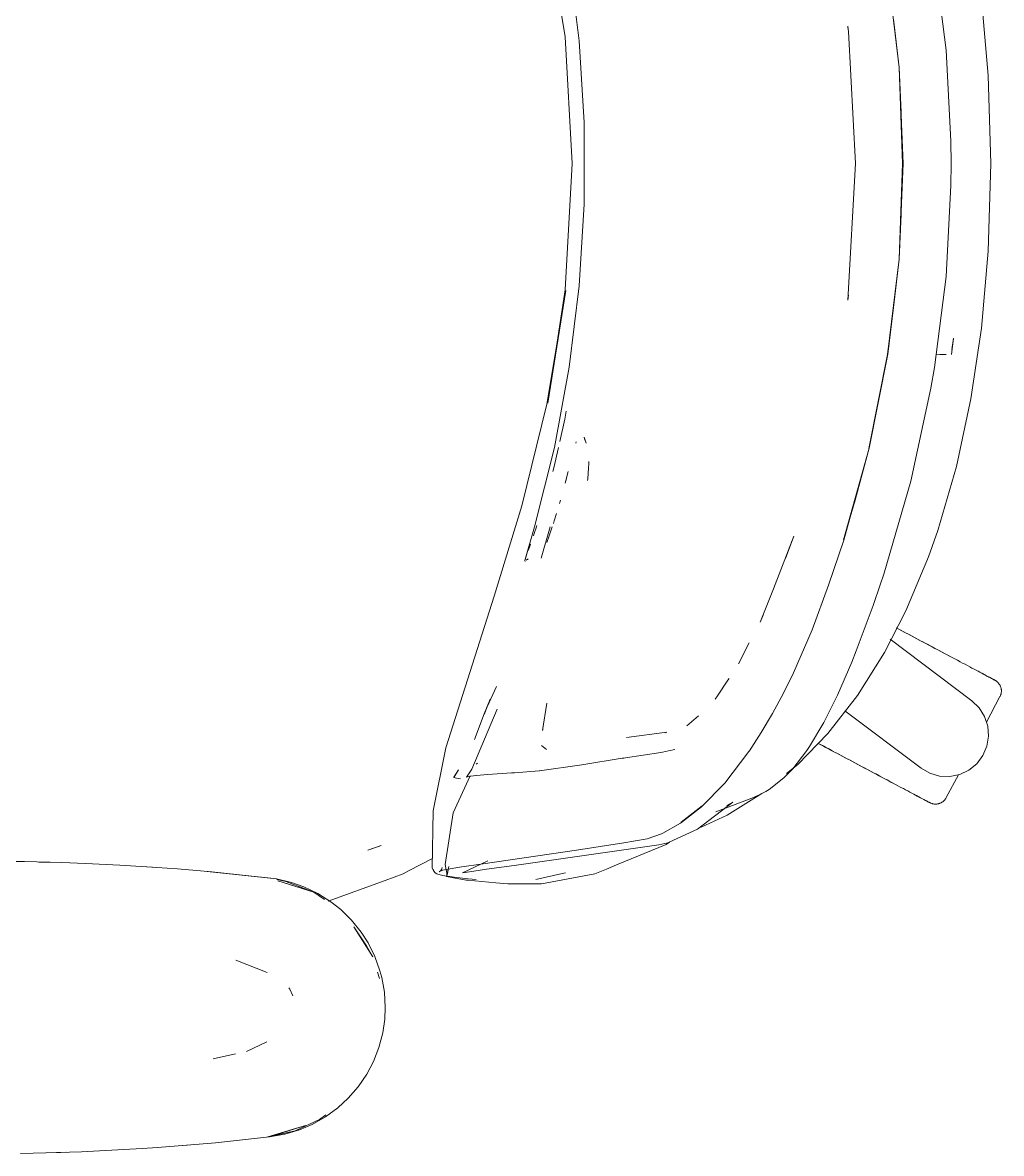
# Model space of a CAD drawing. Header units: millimetres. Extents: x 155927 to 326028, y -36033 to 97293.
# Drawn here: x 198889 to 199213.5, y 33223.7 to 33598.7 of the extents above; entities that cross this region are included whole.
import ezdxf

# ---------------------------------------------------------------- set-up
doc = ezdxf.new("R2010")
doc.units = ezdxf.units.MM
doc.header["$MEASUREMENT"] = 0
doc.layers.add('G-IMPT', color=8, linetype='CONTINUOUS', lineweight=9)
doc.layers.add('I-FURN', color=8, linetype='CONTINUOUS', lineweight=9)

msp = doc.modelspace()

# ---------------------------------------------------------------- linework, layer by layer
at = {"layer": 'G-IMPT'}
for p, q in [((199062.81, 33631.94), (199068.8, 33594.03)), ((199070.2, 33619.59), (199073.5, 33592.67)), ((199195.12, 33589.55), (199191.3, 33619.72)), ((199179.59, 33583.86), (199175.76, 33615.45)), ((199179.55, 33583.81), (199175.77, 33615.37)), ((199206.85, 33606.75), (199209.11, 33581.18)), ((199162.55, 33597.32), (199162.59, 33597.07)), ((199162.83, 33595.77), (199162.56, 33597.54)), ((199162.83, 33595.77), (199162.59, 33597.07)), ((199179.55, 33583.81), (199177.71, 33599.89)), ((199068.8, 33594.03), (199071.16, 33552.04)), ((199075.15, 33565.6), (199073.5, 33592.67)), ((199165.15, 33552.04), (199162.83, 33595.77)), ((199165.1, 33552.04), (199162.83, 33595.77)), ((199196.73, 33559.35), (199195.12, 33589.55)), ((199180.23, 33568.92), (199179.55, 33583.81)), ((199179.55, 33583.81), (199180.69, 33552.04)), ((199179.59, 33583.86), (199180.92, 33552.04)), ((199209.11, 33581.18), (199209.96, 33552.04)), ((199180.23, 33568.92), (199180.69, 33552.04)), ((199075.15, 33565.6), (199075.15, 33538.48)), ((199196.73, 33559.35), (199196.83, 33552.04)), ((199068.8, 33510.05), (199071.16, 33552.04)), ((199165.1, 33552.04), (199162.6, 33506.7)), ((199179.55, 33520.26), (199180.69, 33552.04)), ((199180.92, 33552.04), (199179.59, 33520.22)), ((199180.23, 33535.15), (199180.69, 33552.04)), ((199196.73, 33544.73), (199196.83, 33552.04)), ((199209.96, 33552.04), (199209.11, 33522.9)), ((199196.73, 33544.73), (199195.12, 33514.52)), ((199075.15, 33538.48), (199073.5, 33511.41)), ((199179.55, 33520.26), (199180.23, 33535.15)), ((199209.11, 33522.9), (199206.85, 33497.33)), ((199179.59, 33520.22), (199175.76, 33488.63)), ((199179.55, 33520.26), (199175.77, 33488.71)), ((199177.71, 33504.18), (199179.55, 33520.26)), ((199195.12, 33514.52), (199191.3, 33484.35)), ((199068.8, 33510.05), (199063.07, 33472.51)), ((199070.2, 33484.49), (199073.5, 33511.41)), ((199062.81, 33472.14), (199069.06, 33509.88)), ((199069.06, 33509.88), (199063.07, 33472.51)), ((199162.55, 33506.76), (199162.59, 33507.01)), ((199162.83, 33508.31), (199162.59, 33507.01)), ((199162.6, 33506.7), (199162.83, 33508.31)), ((199177.71, 33504.18), (199175.77, 33488.71)), ((199206.85, 33497.33), (199203.36, 33473.91)), ((199196.95, 33488.62), (199197.6, 33494.04)), ((199197.03, 33490.27), (199197.6, 33494.04)), ((199175.77, 33488.71), (199169.55, 33457.46)), ((199169.55, 33457.46), (199175.76, 33488.63)), ((199175.77, 33488.71), (199172.67, 33472.6)), ((199191.85, 33488.71), (199193.1, 33488.67)), ((199195.19, 33488.59), (199193.1, 33488.67)), ((199195.19, 33488.59), (199195.08, 33488.59)), ((199065.27, 33457.82), (199070.2, 33484.49)), ((199191.3, 33484.35), (199190.12, 33477.43)), ((199190.12, 33477.43), (199183.45, 33446.64)), ((199169.59, 33457.58), (199172.67, 33472.6)), ((199198.55, 33451.54), (199203.36, 33473.91)), ((199054.49, 33438.45), (199062.81, 33472.14)), ((199069.22, 33469.86), (199068.75, 33467.23)), ((199068.75, 33467.23), (199067.04, 33459.81)), ((199065.27, 33457.82), (199058.72, 33431.5)), ((199066.59, 33457.84), (199065.04, 33451.08)), ((199072.49, 33459.63), (199072.35, 33459.21)), ((199075.16, 33461.23), (199075.84, 33459.28)), ((199075.16, 33461.23), (199075.37, 33460.18)), ((199169.59, 33457.58), (199161.17, 33427.17)), ((199169.59, 33457.58), (199161.21, 33427.08)), ((199164.94, 33440.33), (199169.59, 33457.58)), ((199065.04, 33451.08), (199064.7, 33449.8)), ((199076.59, 33451.06), (199076.31, 33447.36)), ((199076.59, 33451.06), (199076.69, 33452.43)), ((199076.69, 33453.13), (199076.69, 33452.43)), ((199192.37, 33430.3), (199198.55, 33451.54)), ((199068.89, 33446), (199069.89, 33449.86)), ((199068.89, 33446), (199069.28, 33447.53)), ((199076.31, 33447.36), (199076.28, 33446.87)), ((199174.51, 33415.82), (199183.45, 33446.64)), ((199066.98, 33439.21), (199067.31, 33440.33)), ((199164.94, 33440.33), (199161.17, 33427.17)), ((199054.49, 33438.45), (199045.31, 33408.48)), ((199065.2, 33433.42), (199065.99, 33435.92)), ((199058.72, 33431.5), (199055.45, 33420.28)), ((199058.72, 33431.5), (199055.61, 33420.68)), ((199058.72, 33431.5), (199055.66, 33420.97)), ((199059.35, 33431.5), (199058.62, 33429.28)), ((199059.35, 33431.5), (199059.5, 33431.96)), ((199063.92, 33431.51), (199060.88, 33421.08)), ((199063.81, 33429.21), (199064.58, 33431.51)), ((199064.96, 33432.64), (199065.2, 33433.42)), ((199058.33, 33428.48), (199058.62, 33429.28)), ((199062.79, 33426.33), (199063.55, 33428.49)), ((199063.81, 33429.21), (199063.55, 33428.49)), ((199144.61, 33428.42), (199137.9, 33410.97)), ((199144.61, 33428.42), (199141.89, 33420.99)), ((199189.3, 33421.57), (199192.37, 33430.3)), ((199057, 33424.75), (199056.6, 33423.68)), ((199057.34, 33425.72), (199057, 33424.75)), ((199156.2, 33412.17), (199161.21, 33427.08)), ((199055.45, 33420.28), (199055.59, 33420.04)), ((199055.66, 33420.97), (199055.61, 33420.68)), ((199056.54, 33420.82), (199055.93, 33420.43)), ((199056.54, 33420.82), (199056.33, 33420.67)), ((199189.3, 33421.57), (199181.78, 33403.59)), ((199174.51, 33415.82), (199173.31, 33412.21)), ((199137.24, 33409.25), (199133.51, 33399.92)), ((199137.9, 33410.97), (199137.24, 33409.25)), ((199156.2, 33412.17), (199150.74, 33397.29)), ((199170.97, 33405.39), (199173.31, 33412.21)), ((199045.31, 33408.48), (199029.32, 33358.24)), ((199170.97, 33405.39), (199165.37, 33390.31)), ((199133.51, 33399.92), (199134.51, 33402.16)), ((199181.78, 33403.59), (199174.69, 33389.82)), ((199150.74, 33397.29), (199144.57, 33383.06)), ((199126.34, 33386.08), (199129.88, 33393.06)), ((199163.89, 33386.63), (199165.37, 33390.31)), ((199159.12, 33375.68), (199163.89, 33386.63)), ((199174.69, 33389.82), (199165.72, 33375.52)), ((199141.18, 33376.33), (199144.57, 33383.06)), ((199119.31, 33375.48), (199122.81, 33380.61)), ((199122.81, 33380.61), (199123.2, 33381.19)), ((199043.02, 33371.8), (199046.07, 33378.51)), ((199119.31, 33375.48), (199118.56, 33374.37)), ((199141.18, 33376.33), (199137.61, 33369.54)), ((199154.9, 33367.22), (199158.9, 33375.23)), ((199165.72, 33375.52), (199155.91, 33362.92)), ((199159.12, 33375.68), (199158.9, 33375.23)), ((199041.99, 33369.22), (199044.02, 33374.34)), ((199044.02, 33374.32), (199041.99, 33369.22)), ((199042, 33369.42), (199044.02, 33374.32)), ((199061.35, 33363.89), (199062.75, 33373.05)), ((199037.86, 33351.08), (199046.3, 33371.06)), ((199042, 33369.42), (199038.75, 33360.95)), ((199113.04, 33368.84), (199109.13, 33365.51)), ((199133.84, 33363.31), (199137.61, 33369.54)), ((199061.35, 33363.89), (199061.4, 33364.24)), ((199154.59, 33366.62), (199149.86, 33358.63)), ((199154.9, 33367.22), (199154.59, 33366.62)), ((199089.19, 33361.56), (199102.54, 33363.34)), ((199102.54, 33363.34), (199102.07, 33363.2)), ((199133.84, 33363.31), (199129.96, 33357.22)), ((199145.95, 33352.63), (199155.91, 33362.92)), ((199025.13, 33337.28), (199029.32, 33358.24)), ((199061, 33358.94), (199062.64, 33357.66)), ((199088.89, 33354.88), (199100.61, 33356.69)), ((199100.61, 33356.69), (199101.08, 33356.76)), ((199103.06, 33357.18), (199101.08, 33356.76)), ((199105.23, 33357.64), (199103.06, 33357.18)), ((199121.77, 33346.52), (199129.79, 33356.96)), ((199129.96, 33357.22), (199129.79, 33356.96)), ((199144.28, 33351.21), (199149, 33357.34)), ((199149, 33357.34), (199149.86, 33358.63)), ((199039.31, 33352.8), (199039.75, 33353.07)), ((199074.41, 33352.6), (199060.34, 33350.56)), ((199074.41, 33352.6), (199087.77, 33354.71)), ((199087.77, 33354.71), (199088.28, 33354.79)), ((199088.89, 33354.88), (199088.28, 33354.79)), ((199145.95, 33352.63), (199142.28, 33349.63)), ((199031.76, 33336.58), (199037.37, 33348.93)), ((199031.9, 33348.41), (199033.49, 33350.87)), ((199033.49, 33350.87), (199031.96, 33348.39)), ((199031.96, 33348.39), (199033.45, 33350.86)), ((199036.1, 33348.41), (199037.86, 33351.08)), ((199039.22, 33349), (199036.84, 33348.7)), ((199039.22, 33349), (199039.3, 33349.01)), ((199043.17, 33349.3), (199039.3, 33349.01)), ((199051.03, 33349.86), (199043.17, 33349.3)), ((199052.02, 33349.94), (199051.03, 33349.86)), ((199060.26, 33350.55), (199052.02, 33349.94)), ((199060.26, 33350.55), (199060.34, 33350.56)), ((199141.39, 33348.18), (199144.28, 33351.21)), ((199031.9, 33348.41), (199031.96, 33348.39)), ((199032.83, 33348.11), (199031.96, 33348.39)), ((199034.19, 33347.94), (199032.83, 33348.11)), ((199036.82, 33348.7), (199036.1, 33348.41)), ((199036.82, 33348.7), (199036.84, 33348.7)), ((199121.77, 33346.52), (199114.03, 33338.62)), ((199136.52, 33344.32), (199141.39, 33348.18)), ((199118.82, 33336.95), (199130.72, 33341.46)), ((199122.58, 33335.89), (199134.03, 33343.01)), ((199132.95, 33342.53), (199130.72, 33341.46)), ((199135.39, 33343.7), (199132.95, 33342.53)), ((199136.52, 33344.32), (199135.39, 33343.7)), ((199107.07, 33333.2), (199114.03, 33338.62)), ((199114.24, 33338.93), (199107.29, 33333.53)), ((199114.24, 33338.93), (199110.67, 33336.12)), ((199124.47, 33340.18), (199112.77, 33331.24)), ((199124.47, 33340.18), (199122.44, 33339.02)), ((199025.13, 33337.28), (199024.74, 33318.3)), ((199031.76, 33336.58), (199029.04, 33319.53)), ((199107.29, 33333.53), (199110.67, 33336.12)), ((199113.95, 33331.91), (199122.58, 33335.89)), ((199107.07, 33333.2), (199101.23, 33329.92)), ((199106.25, 33328.2), (199112.77, 33331.24)), ((199072.58, 33324.26), (199088.35, 33326.65)), ((199096.02, 33327.95), (199088.35, 33326.65)), ((199096.02, 33327.95), (199100.81, 33329.7)), ((199099.89, 33325.99), (199102.88, 33326.63)), ((199101.23, 33329.92), (199100.81, 33329.7)), ((199103.49, 33326.92), (199102.32, 33326.15)), ((199106.25, 33328.2), (199102.88, 33326.63)), ((199007.87, 33325.82), (199003.4, 33324.19)), ((199003.4, 33324.19), (199007.28, 33325.56)), ((199007.87, 33325.82), (199007.28, 33325.56)), ((199041.71, 33319.7), (199072.58, 33324.26)), ((199052.67, 33319.31), (199099.89, 33325.99)), ((199102.32, 33326.15), (199085.87, 33319.35)), ((198889.64, 33320.44), (198884.17, 33320.52)), ((198889.64, 33320.44), (198901.95, 33320.15)), ((198896.42, 33320.31), (198894.34, 33320.31)), ((198898.08, 33320.23), (198896.42, 33320.31)), ((198909.83, 33319.85), (198901.95, 33320.15)), ((198909.83, 33319.85), (198921.14, 33319.32)), ((198930.01, 33318.75), (198921.14, 33319.32)), ((198930.01, 33318.75), (198940.29, 33318.03)), ((199024.81, 33321.49), (199016.9, 33317.34)), ((199029.73, 33315.95), (199029.04, 33319.53)), ((199030.22, 33318.82), (199029.49, 33315.54)), ((199030.22, 33318.82), (199029.73, 33315.95)), ((199033.86, 33318.59), (199041.71, 33319.7)), ((199034.83, 33316.68), (199043.23, 33320.67)), ((199052.67, 33319.31), (199042.01, 33317.87)), ((199085.87, 33319.35), (199082.51, 33317.96)), ((198932.05, 33318.62), (198930.15, 33318.71)), ((198932.05, 33318.62), (198933.47, 33318.49)), ((198951.69, 33317.04), (198940.29, 33318.03)), ((198973.13, 33314.69), (198950.17, 33317.14)), ((198950.17, 33317.14), (198970.31, 33315.02)), ((198973.13, 33314.69), (198951.69, 33317.04)), ((198973.13, 33314.69), (198970.31, 33315.02)), ((199009.17, 33314.23), (199015.14, 33316.42)), ((199016.9, 33317.34), (199015.14, 33316.42)), ((199024.74, 33318.3), (199025.35, 33317.26)), ((199025.22, 33317.88), (199025.35, 33317.26)), ((199025.22, 33317.88), (199025.33, 33317.34)), ((199025.35, 33317.26), (199025.33, 33317.34)), ((199025.72, 33316.76), (199025.35, 33317.26)), ((199026.26, 33316.44), (199025.72, 33316.76)), ((199026.26, 33316.44), (199028.12, 33315.89)), ((199028.21, 33317.65), (199027.11, 33317.09)), ((199027.61, 33317.49), (199027.11, 33317.09)), ((199027.59, 33317.48), (199033.86, 33318.59)), ((199028.21, 33317.65), (199027.59, 33317.48)), ((199027.61, 33317.49), (199027.93, 33318.03)), ((199028.01, 33318.53), (199027.93, 33318.03)), ((199031.4, 33315.36), (199028.12, 33315.89)), ((199031.81, 33315.1), (199029.49, 33315.54)), ((199031.4, 33315.36), (199032.02, 33315.28)), ((199036.06, 33314.29), (199031.81, 33315.1)), ((199032.02, 33315.28), (199036.7, 33314.76)), ((199034.83, 33316.68), (199035.69, 33316.82)), ((199040.71, 33317.66), (199035.69, 33316.82)), ((199040.71, 33317.66), (199042.01, 33317.87)), ((199059.09, 33314.54), (199068.39, 33316.58)), ((199060.95, 33313.13), (199078.65, 33316.37)), ((199068.39, 33316.58), (199068.97, 33316.73)), ((199078.65, 33316.37), (199082.51, 33317.96)), ((198973.13, 33314.69), (198978.09, 33313.53)), ((198973.2, 33314.47), (198976.26, 33313.89)), ((198985.48, 33310.29), (198973.63, 33314.1)), ((198982.77, 33311.19), (198973.63, 33314.1)), ((198976.26, 33313.89), (198985.48, 33310.29)), ((198982.22, 33312.08), (198978.09, 33313.53)), ((198986.8, 33309.89), (198982.22, 33312.08)), ((198990.23, 33307.28), (199009.17, 33314.23)), ((199036.53, 33314.25), (199036.06, 33314.29)), ((199036.53, 33314.25), (199045.86, 33313.44)), ((199036.7, 33314.76), (199039.29, 33314.55)), ((199045.86, 33313.44), (199049.81, 33313.1)), ((199053.98, 33313.1), (199049.81, 33313.1)), ((199060.95, 33313.13), (199053.98, 33313.1)), ((198985.48, 33310.29), (198982.77, 33311.19)), ((198985.48, 33310.29), (198989.06, 33307.87)), ((198986.8, 33309.89), (198991.13, 33307.16)), ((198994.44, 33304.54), (198991.13, 33307.16)), ((198998.04, 33300.99), (198994.44, 33304.54)), ((198998.04, 33300.99), (199001.23, 33297.02)), ((199005.09, 33288.86), (198998.77, 33298.81)), ((199002.93, 33292.54), (198998.77, 33298.81)), ((199003.5, 33293.47), (199001.23, 33297.02)), ((199005.09, 33288.86), (199002.93, 33292.54)), ((199005.74, 33288.96), (199003.5, 33293.47)), ((199005.74, 33288.96), (199007.45, 33284.19)), ((198959.61, 33287.79), (198970.03, 33283.64)), ((199006.65, 33283.75), (199007.27, 33281.72)), ((199008.01, 33282.06), (199007.45, 33284.19)), ((199008.89, 33277.11), (199008.01, 33282.06)), ((198977.56, 33278.12), (198977.26, 33278.57)), ((198978.57, 33275.9), (198977.56, 33278.12)), ((199009.19, 33272.07), (199008.89, 33277.11)), ((199009.19, 33272.07), (199009.02, 33268.22)), ((199008.37, 33263.71), (199009.02, 33268.22)), ((199008.37, 33263.71), (199007.11, 33258.84)), ((198969.94, 33260.69), (198963.16, 33257.43)), ((199005.27, 33254.13), (199007.11, 33258.84)), ((198952.11, 33255.09), (198959.54, 33256.66)), ((199003.08, 33249.97), (199005.27, 33254.13)), ((199003.08, 33249.97), (199000.25, 33245.8)), ((199000.25, 33245.8), (198996.93, 33241.97)), ((198993.49, 33238.8), (198996.93, 33241.97)), ((198989.45, 33236.5), (198987.34, 33234.9)), ((198993.49, 33238.8), (198989.41, 33235.81)), ((198970.31, 33229.12), (198982.77, 33232.95)), ((198982.77, 33232.95), (198973.63, 33230.04)), ((198979.28, 33231.16), (198987.34, 33234.9)), ((198984.97, 33233.29), (198980.73, 33231.48)), ((198984.97, 33233.29), (198989.41, 33235.81)), ((198952.9, 33227.21), (198970.82, 33229.12)), ((198970.31, 33229.12), (198973.63, 33230.04)), ((198970.82, 33229.12), (198975.87, 33230.02)), ((198979.28, 33231.16), (198970.88, 33229.25)), ((198980.73, 33231.48), (198975.87, 33230.02)), ((198928.62, 33225.29), (198914.48, 33224.48)), ((198933.71, 33225.62), (198928.62, 33225.29)), ((198933.71, 33225.62), (198948.77, 33226.87)), ((198941.89, 33226.27), (198943.57, 33226.44)), ((198948.77, 33226.87), (198952.9, 33227.21)), ((198888.28, 33223.68), (198896.7, 33223.84)), ((198908.46, 33224.23), (198896.7, 33223.84)), ((198901.64, 33223.98), (198900.14, 33223.97)), ((198903.57, 33224.09), (198901.64, 33223.98)), ((198908.46, 33224.23), (198914.48, 33224.48))]:
    msp.add_line(p, q, dxfattribs=at)
at = {"layer": 'I-FURN'}
for p, q in [((199179.51, 33397.53), (199178.55, 33398.04)), ((199178.99, 33397.81), (199179.96, 33397.29)), ((199180.48, 33397.01), (199179.51, 33397.53)), ((199176.62, 33394.18), (199203.68, 33373.79)), ((199179.96, 33397.29), (199180.94, 33396.77)), ((199181.47, 33396.49), (199180.48, 33397.01)), ((199180.94, 33396.77), (199181.92, 33396.25)), ((199182.46, 33395.96), (199181.47, 33396.49)), ((199181.92, 33396.25), (199182.92, 33395.72)), ((199183.46, 33395.43), (199182.46, 33395.96)), ((199182.92, 33395.72), (199183.92, 33395.19)), ((199184.46, 33394.9), (199183.46, 33395.43)), ((199183.92, 33395.19), (199184.92, 33394.65)), ((199185.46, 33394.36), (199184.46, 33394.9)), ((199184.92, 33394.65), (199185.92, 33394.12)), ((199186.47, 33393.83), (199185.46, 33394.36)), ((199185.92, 33394.12), (199186.93, 33393.58)), ((199187.47, 33393.3), (199186.47, 33393.83)), ((199186.93, 33393.58), (199187.93, 33393.05)), ((199188.47, 33392.76), (199187.47, 33393.3)), ((199187.93, 33393.05), (199188.93, 33392.52)), ((199189.47, 33392.23), (199188.47, 33392.76)), ((199188.93, 33392.52), (199189.93, 33391.99)), ((199190.47, 33391.7), (199189.47, 33392.23)), ((199189.93, 33391.99), (199190.92, 33391.46)), ((199191.45, 33391.18), (199190.47, 33391.7)), ((199190.92, 33391.46), (199191.91, 33390.94)), ((199192.43, 33390.66), (199191.45, 33391.18)), ((199191.91, 33390.94), (199192.88, 33390.42)), ((199193.4, 33390.14), (199192.43, 33390.66)), ((199192.88, 33390.42), (199193.84, 33389.91)), ((199194.36, 33389.63), (199193.4, 33390.14)), ((199193.84, 33389.91), (199194.8, 33389.4)), ((199195.3, 33389.13), (199194.36, 33389.63)), ((199194.8, 33389.4), (199195.73, 33388.9)), ((199196.23, 33388.64), (199195.3, 33389.13)), ((199195.73, 33388.9), (199196.66, 33388.41)), ((199197.15, 33388.15), (199196.23, 33388.64)), ((199196.66, 33388.41), (199197.56, 33387.93)), ((199198.04, 33387.67), (199197.15, 33388.15)), ((199198.92, 33387.21), (199198.04, 33387.67)), ((199199.78, 33386.75), (199198.92, 33387.21)), ((199200.61, 33386.31), (199199.78, 33386.75)), ((199201.42, 33385.88), (199200.61, 33386.31)), ((199202.21, 33385.46), (199201.42, 33385.88)), ((199202.97, 33385.05), (199202.21, 33385.46)), ((199203.71, 33384.66), (199202.97, 33385.05)), ((199204.42, 33384.29), (199203.71, 33384.66)), ((199205.09, 33383.93), (199204.42, 33384.29)), ((199205.74, 33383.58), (199205.09, 33383.93)), ((199206.36, 33383.25), (199205.74, 33383.58)), ((199206.94, 33382.94), (199206.36, 33383.25)), ((199206.63, 33383.11), (199207.2, 33382.81)), ((199207.49, 33382.65), (199206.94, 33382.94)), ((199207.2, 33382.81), (199207.73, 33382.52)), ((199208.01, 33382.37), (199207.49, 33382.65)), ((199207.73, 33382.52), (199208.24, 33382.25)), ((199208.49, 33382.12), (199208.01, 33382.37)), ((199208.24, 33382.25), (199208.7, 33382.01)), ((199208.94, 33381.88), (199208.49, 33382.12)), ((199208.7, 33382.01), (199209.13, 33381.78)), ((199209.35, 33381.66), (199208.94, 33381.88)), ((199209.13, 33381.78), (199209.52, 33381.57)), ((199209.72, 33381.46), (199209.35, 33381.66)), ((199209.52, 33381.57), (199209.88, 33381.38)), ((199210.06, 33381.29), (199209.72, 33381.46)), ((199209.88, 33381.38), (199210.2, 33381.21)), ((199210.35, 33381.13), (199210.06, 33381.29)), ((199210.2, 33381.21), (199210.48, 33381.06)), ((199210.61, 33380.99), (199210.35, 33381.13)), ((199210.48, 33381.06), (199210.72, 33380.93)), ((199210.83, 33380.87), (199210.61, 33380.99)), ((199210.72, 33380.93), (199210.92, 33380.83)), ((199211.01, 33380.78), (199210.83, 33380.87)), ((199210.92, 33380.83), (199211.08, 33380.74)), ((199211.15, 33380.7), (199211.01, 33380.78)), ((199211.08, 33380.74), (199211.2, 33380.68)), ((199211.25, 33380.65), (199211.15, 33380.7)), ((199211.2, 33380.68), (199211.28, 33380.63)), ((199211.31, 33380.62), (199211.25, 33380.65)), ((199211.28, 33380.63), (199211.33, 33380.61)), ((199211.33, 33380.61), (199211.31, 33380.62)), ((199211.33, 33380.61), (199211.47, 33380.53)), ((199211.33, 33380.61), (199211.33, 33380.61)), ((199211.47, 33380.53), (199211.61, 33380.45)), ((199211.61, 33380.45), (199211.74, 33380.36)), ((199211.74, 33380.36), (199211.87, 33380.26)), ((199211.87, 33380.26), (199212, 33380.16)), ((199212, 33380.16), (199212.12, 33380.06)), ((199212.12, 33380.06), (199212.24, 33379.95)), ((199212.24, 33379.95), (199212.36, 33379.83)), ((199212.36, 33379.83), (199212.46, 33379.71)), ((199212.46, 33379.71), (199212.57, 33379.59)), ((199212.57, 33379.59), (199212.67, 33379.46)), ((199212.67, 33379.46), (199212.76, 33379.33)), ((199212.76, 33379.33), (199212.85, 33379.2)), ((199212.85, 33379.2), (199212.93, 33379.06)), ((199212.93, 33379.06), (199213.01, 33378.92)), ((199213.01, 33378.92), (199213.08, 33378.77)), ((199213.08, 33378.77), (199213.15, 33378.63)), ((199208.53, 33366.75), (199213, 33375.16)), ((199213.02, 33375.2), (199213, 33375.16)), ((199213.09, 33375.34), (199213.02, 33375.2)), ((199213.16, 33375.49), (199213.09, 33375.34)), ((199213.15, 33378.63), (199213.21, 33378.48)), ((199213.21, 33375.64), (199213.16, 33375.49)), ((199213.21, 33378.48), (199213.26, 33378.33)), ((199213.27, 33375.79), (199213.21, 33375.64)), ((199213.26, 33378.33), (199213.31, 33378.17)), ((199213.32, 33375.94), (199213.27, 33375.79)), ((199213.31, 33378.17), (199213.35, 33378.02)), ((199213.36, 33376.1), (199213.32, 33375.94)), ((199213.35, 33378.02), (199213.39, 33377.86)), ((199213.39, 33376.26), (199213.36, 33376.1)), ((199213.39, 33377.86), (199213.42, 33377.7)), ((199213.42, 33376.42), (199213.39, 33376.26)), ((199213.42, 33377.7), (199213.44, 33377.54)), ((199213.44, 33376.58), (199213.42, 33376.42)), ((199213.44, 33377.54), (199213.46, 33377.38)), ((199213.46, 33376.74), (199213.44, 33376.58)), ((199213.46, 33377.38), (199213.47, 33377.22)), ((199213.47, 33376.9), (199213.46, 33376.74)), ((199213.47, 33377.22), (199213.47, 33377.06)), ((199213.47, 33377.06), (199213.47, 33376.9)), ((199203.68, 33373.79), (199206.11, 33371.45)), ((199206.11, 33371.45), (199207.91, 33368.59)), ((199186.84, 33351.44), (199161.53, 33370.51)), ((199207.91, 33368.59), (199208.98, 33365.39)), ((199208.98, 33365.39), (199209.24, 33362.03)), ((199209.24, 33362.03), (199208.7, 33358.7)), ((199152.75, 33359.66), (199153.65, 33359.18)), ((199154.14, 33358.92), (199153.23, 33359.4)), ((199153.65, 33359.18), (199154.56, 33358.7)), ((199155.06, 33358.43), (199154.14, 33358.92)), ((199154.56, 33358.7), (199155.49, 33358.2)), ((199156, 33357.93), (199155.06, 33358.43)), ((199155.49, 33358.2), (199156.43, 33357.7)), ((199156.95, 33357.43), (199156, 33357.93)), ((199156.43, 33357.7), (199157.39, 33357.19)), ((199157.91, 33356.91), (199156.95, 33357.43)), ((199157.39, 33357.19), (199158.36, 33356.68)), ((199158.89, 33356.39), (199157.91, 33356.91)), ((199158.36, 33356.68), (199159.34, 33356.15)), ((199159.87, 33355.87), (199158.89, 33356.39)), ((199208.7, 33358.7), (199207.37, 33355.6)), ((199159.34, 33356.15), (199160.33, 33355.63)), ((199160.86, 33355.34), (199159.87, 33355.87)), ((199160.33, 33355.63), (199161.32, 33355.1)), ((199161.86, 33354.81), (199160.86, 33355.34)), ((199161.32, 33355.1), (199162.32, 33354.57)), ((199162.86, 33354.28), (199161.86, 33354.81)), ((199162.32, 33354.57), (199163.32, 33354.04)), ((199163.87, 33353.75), (199162.86, 33354.28)), ((199163.32, 33354.04), (199164.33, 33353.5)), ((199164.87, 33353.21), (199163.87, 33353.75)), ((199164.33, 33353.5), (199165.33, 33352.97)), ((199165.88, 33352.68), (199164.87, 33353.21)), ((199165.33, 33352.97), (199166.34, 33352.43)), ((199166.88, 33352.15), (199165.88, 33352.68)), ((199205.34, 33352.91), (199202.73, 33350.78)), ((199207.37, 33355.6), (199205.34, 33352.91)), ((199166.34, 33352.43), (199167.34, 33351.9)), ((199167.88, 33351.61), (199166.88, 33352.15)), ((199167.34, 33351.9), (199168.34, 33351.37)), ((199168.87, 33351.09), (199167.88, 33351.61)), ((199168.34, 33351.37), (199169.33, 33350.84)), ((199169.86, 33350.56), (199168.87, 33351.09)), ((199169.33, 33350.84), (199170.31, 33350.32)), ((199170.84, 33350.04), (199169.86, 33350.56)), ((199170.31, 33350.32), (199171.28, 33349.8)), ((199171.81, 33349.53), (199170.84, 33350.04)), ((199171.28, 33349.8), (199172.25, 33349.29)), ((199172.76, 33349.02), (199171.81, 33349.53)), ((199172.25, 33349.29), (199173.2, 33348.78)), ((199173.71, 33348.51), (199172.76, 33349.02)), ((199173.2, 33348.78), (199174.14, 33348.29)), ((199189.76, 33349.75), (199186.84, 33351.44)), ((199193, 33348.8), (199189.76, 33349.75)), ((199196.37, 33348.66), (199193, 33348.8)), ((199195.19, 33341.66), (199199.22, 33349.24)), ((199199.68, 33349.33), (199196.37, 33348.66)), ((199202.73, 33350.78), (199199.68, 33349.33)), ((199174.64, 33348.02), (199173.71, 33348.51)), ((199174.14, 33348.29), (199175.06, 33347.8)), ((199175.55, 33347.53), (199174.64, 33348.02)), ((199175.06, 33347.8), (199175.97, 33347.31)), ((199176.45, 33347.06), (199175.55, 33347.53)), ((199175.97, 33347.31), (199176.85, 33346.84)), ((199177.32, 33346.59), (199176.45, 33347.06)), ((199176.85, 33346.84), (199177.72, 33346.38)), ((199178.18, 33346.14), (199177.32, 33346.59)), ((199177.72, 33346.38), (199178.57, 33345.93)), ((199179.02, 33345.69), (199178.18, 33346.14)), ((199178.57, 33345.93), (199179.39, 33345.49)), ((199179.39, 33345.49), (199180.19, 33345.07)), ((199180.19, 33345.07), (199180.97, 33344.65)), ((199180.97, 33344.65), (199181.72, 33344.26)), ((199181.72, 33344.26), (199182.44, 33343.87)), ((199182.44, 33343.87), (199183.14, 33343.5)), ((199183.14, 33343.5), (199183.8, 33343.15)), ((199183.8, 33343.15), (199184.43, 33342.81)), ((199184.43, 33342.81), (199185.03, 33342.49)), ((199185.35, 33342.33), (199184.76, 33342.64)), ((199185.03, 33342.49), (199185.6, 33342.19)), ((199185.9, 33342.03), (199185.35, 33342.33)), ((199185.6, 33342.19), (199186.14, 33341.91)), ((199186.41, 33341.76), (199185.9, 33342.03)), ((199186.14, 33341.91), (199186.64, 33341.64)), ((199186.9, 33341.5), (199186.41, 33341.76)), ((199186.64, 33341.64), (199187.11, 33341.39)), ((199187.34, 33341.27), (199186.9, 33341.5)), ((199187.11, 33341.39), (199187.54, 33341.16)), ((199187.75, 33341.05), (199187.34, 33341.27)), ((199194.93, 33341.25), (199194.84, 33341.12)), ((199195.02, 33341.38), (199194.93, 33341.25)), ((199195.11, 33341.52), (199195.02, 33341.38)), ((199195.19, 33341.66), (199195.11, 33341.52)), ((199187.54, 33341.16), (199187.93, 33340.95)), ((199188.13, 33340.85), (199187.75, 33341.05)), ((199187.93, 33340.95), (199188.28, 33340.76)), ((199188.46, 33340.67), (199188.13, 33340.85)), ((199188.28, 33340.76), (199188.6, 33340.6)), ((199188.76, 33340.51), (199188.46, 33340.67)), ((199188.6, 33340.6), (199188.88, 33340.45)), ((199189.02, 33340.38), (199188.76, 33340.51)), ((199188.88, 33340.45), (199189.12, 33340.32)), ((199189.24, 33340.26), (199189.02, 33340.38)), ((199189.12, 33340.32), (199189.32, 33340.21)), ((199189.42, 33340.16), (199189.24, 33340.26)), ((199189.32, 33340.21), (199189.48, 33340.13)), ((199189.56, 33340.09), (199189.42, 33340.16)), ((199189.48, 33340.13), (199189.61, 33340.06)), ((199189.66, 33340.04), (199189.56, 33340.09)), ((199189.61, 33340.06), (199189.69, 33340.02)), ((199189.72, 33340), (199189.66, 33340.04)), ((199189.69, 33340.02), (199189.73, 33340)), ((199189.74, 33339.99), (199189.72, 33340)), ((199189.73, 33340), (199189.74, 33339.99)), ((199189.77, 33339.97), (199189.74, 33339.99)), ((199189.92, 33339.9), (199189.77, 33339.97)), ((199190.07, 33339.84), (199189.92, 33339.9)), ((199190.22, 33339.78), (199190.07, 33339.84)), ((199190.37, 33339.72), (199190.22, 33339.78)), ((199190.52, 33339.68), (199190.37, 33339.72)), ((199190.68, 33339.63), (199190.52, 33339.68)), ((199190.84, 33339.6), (199190.68, 33339.63)), ((199190.99, 33339.57), (199190.84, 33339.6)), ((199191.15, 33339.55), (199190.99, 33339.57)), ((199191.31, 33339.53), (199191.15, 33339.55)), ((199191.48, 33339.52), (199191.31, 33339.53)), ((199191.64, 33339.52), (199191.48, 33339.52)), ((199191.8, 33339.52), (199191.64, 33339.52)), ((199191.96, 33339.53), (199191.8, 33339.52)), ((199192.12, 33339.55), (199191.96, 33339.53)), ((199192.28, 33339.57), (199192.12, 33339.55)), ((199192.44, 33339.6), (199192.28, 33339.57)), ((199192.59, 33339.64), (199192.44, 33339.6)), ((199192.75, 33339.68), (199192.59, 33339.64)), ((199192.9, 33339.73), (199192.75, 33339.68)), ((199193.06, 33339.78), (199192.9, 33339.73)), ((199193.21, 33339.84), (199193.06, 33339.78)), ((199193.35, 33339.91), (199193.21, 33339.84)), ((199193.5, 33339.98), (199193.35, 33339.91)), ((199193.64, 33340.06), (199193.5, 33339.98)), ((199193.78, 33340.14), (199193.64, 33340.06)), ((199193.91, 33340.23), (199193.78, 33340.14)), ((199194.04, 33340.32), (199193.91, 33340.23)), ((199194.17, 33340.42), (199194.04, 33340.32)), ((199194.29, 33340.53), (199194.17, 33340.42)), ((199194.41, 33340.64), (199194.29, 33340.53)), ((199194.53, 33340.75), (199194.41, 33340.64)), ((199194.64, 33340.87), (199194.53, 33340.75)), ((199194.74, 33340.99), (199194.64, 33340.87)), ((199194.84, 33341.12), (199194.74, 33340.99))]:
    msp.add_line(p, q, dxfattribs=at)

doc.saveas('drawing.dxf')
